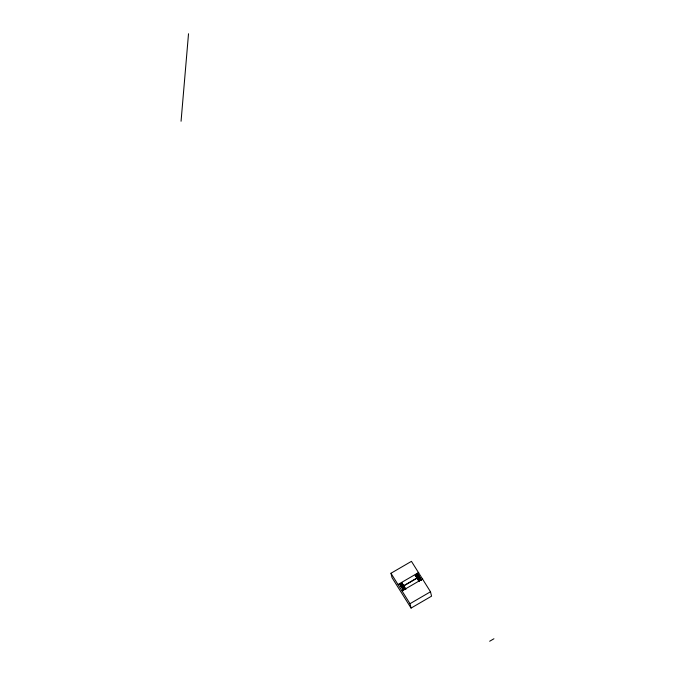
<?xml version="1.0" encoding="UTF-8"?>
<svg xmlns="http://www.w3.org/2000/svg" width="675" height="675" viewBox="0 0 675 675"><rect width="100%" height="100%" fill="white"/><g stroke="black" fill="none" stroke-linecap="round" stroke-linejoin="round"><path stroke-width="1.01" d="M181.06 121.238L188.519 33.75M390.952 573.269L411.446 561.347L430.49 591.773L431.561 596.16L411.067 608.082L392.023 577.657L390.952 573.269L410.003 603.703L411.067 608.082M398.199 584.415L418.694 572.484M403.658 590.642L399.659 584.246L401.929 582.922L405.937 589.317M418.88 581.242L415.26 575.167L417.538 573.843L417.386 573.252L421.538 580.238L417.538 573.843M415.378 575.648L417.648 574.324L420.652 579.116M401.363 587.056L418.348 577.176L417.884 575.277M404.561 585.47L416.146 578.728M402.207 590.802L422.693 578.88M410.003 603.703L430.49 591.773M489.662 641.25L493.94 638.761M418.846 577.977L420.348 580.373M415.26 575.167L419.259 581.563M405.548 588.997L401.929 582.922M403.515 590.043L399.516 583.656L399.659 584.246M418.272 577.218A0.953 0.894 -13.7 0 1 416.863 576.636A0.953 0.894 -13.7 0 1 417.952 575.564A0.953 0.894 -13.7 0 1 418.618 576.88M419.006 580.129A0.928 0.878 -13.7 0 1 419.04 578.888A0.928 0.878 -13.7 0 1 420.348 578.897A0.928 0.878 -13.7 0 1 420.314 580.137M402.874 589.553A0.92 0.869 -13.7 0 1 402.916 588.271A0.92 0.869 -13.7 0 1 404.266 588.398A0.92 0.869 -13.7 0 1 403.979 589.663M402.047 586.609A0.92 0.869 -13.7 0 1 400.68 586.043A0.92 0.869 -13.7 0 1 401.743 585.006A0.92 0.869 -13.7 0 1 402.384 586.28M401.017 586.153A0.92 0.869 -13.7 0 0 402.384 585.36A0.92 0.869 -13.7 0 0 401.001 584.643A0.92 0.869 -13.7 0 0 401.017 586.153M402.941 589.208A0.92 0.869 -13.7 0 0 404.317 588.406A0.92 0.869 -13.7 0 0 402.933 587.697A0.92 0.869 -13.7 0 0 402.941 589.208M417.209 576.771A0.953 0.894 -13.7 0 0 418.627 575.944A0.953 0.894 -13.7 0 0 417.201 575.21A0.953 0.894 -13.7 0 0 417.209 576.771M419.074 579.791A0.928 0.878 -13.7 0 0 420.483 579.032A0.928 0.878 -13.7 0 0 419.116 578.273A0.928 0.878 -13.7 0 0 419.074 579.791"/></g></svg>
